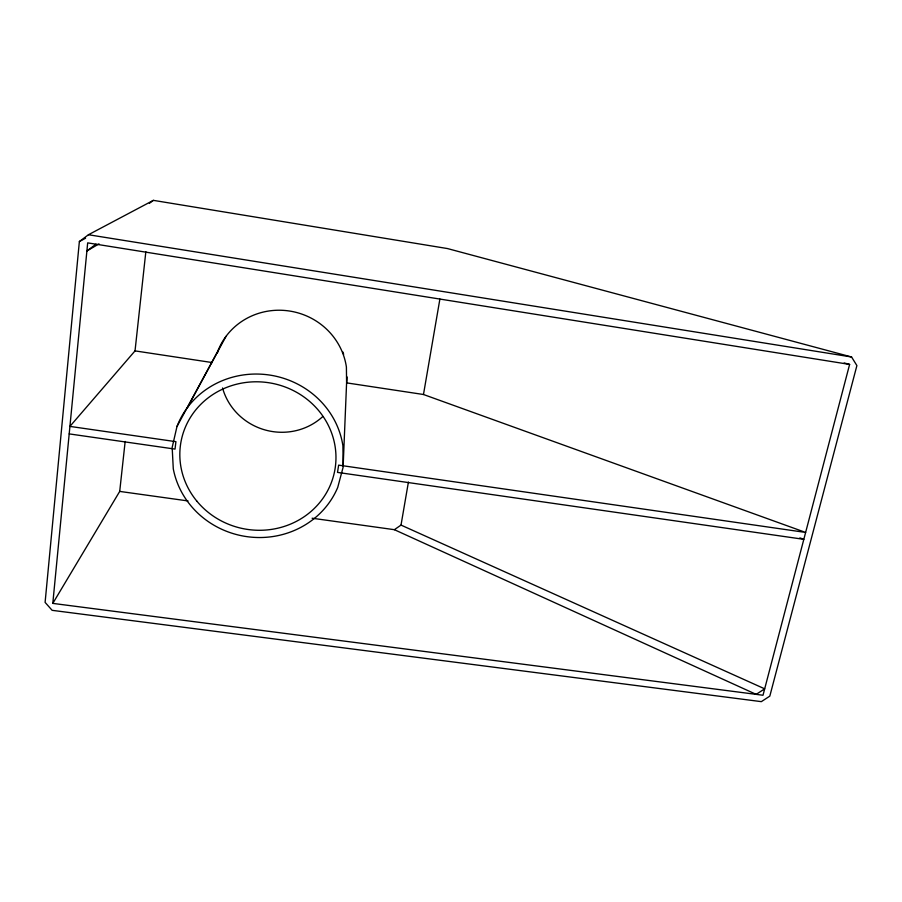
<?xml version="1.0" encoding="UTF-8"?>
<svg xmlns="http://www.w3.org/2000/svg" width="902" height="902" viewBox="0 0 902 902"><rect width="100%" height="100%" fill="white"/><g stroke="black" fill="none" stroke-linecap="round" stroke-linejoin="round"><path stroke-width="1.35" d="M343.166 465.782L346.593 382.876L346.402 367.024A66.906 64.516 16.3 0 0 287.422 310.739A66.906 64.516 16.3 0 0 217.777 351.273L176.984 426.488L172.169 447.426L173.285 468.837A86.107 81.575 10.9 0 0 249.392 536.961A86.107 81.575 10.9 0 0 337.731 487.418L343.177 467.022L342.907 445.78A86.107 81.575 10.9 0 0 266.564 374.646A86.107 81.575 10.9 0 0 176.984 426.488M79.365 241.544L45.1 602.389L52.136 610.327L761.322 701.643L769.812 696.13L856.9 365.581L851.567 356.989L447.46 248.557L153.363 200.357L88.452 234.734L79.365 241.544L85.577 238.218M52.801 603.393L87.674 242.875L849.616 364.419L763.002 695.25L52.801 603.393L119.707 491.41L125.164 441.45M69.195 433.896L175.033 449.095L175.924 441.676L69.916 426.398L135.029 350.889L145.842 251.703M312.115 518.222L394.377 529.688L401.018 525.088L408.414 482.074M799.86 537.885L803.817 539.328L337.506 472.4L338.645 465.139L805.621 532.439L423.478 394.501L439.894 299.036M187.458 407.512L226.007 336.356M149.382 203.322L153.363 200.357M95.962 244.194L86.885 250.981L99.017 243.867M119.707 491.41L188.033 500.937M135.029 350.889L212.274 362.57M346.593 382.876L423.478 394.501M88.452 234.734L851.567 356.989M844.182 362.954L849.616 364.419M401.018 525.088L764.682 688.835L756.169 694.371L394.377 529.688M217.495 352.682A66.59 64.222 16.4 0 1 218.442 350.044M342.771 351.859A66.59 64.222 16.4 0 1 343.673 354.317M347.09 376.935A66.59 64.222 16.4 0 1 346.661 382.482M322.702 416.611A60.49 58.337 16.4 0 1 222.546 387.984M196.771 501.05A78.215 74.099 10.9 0 0 330.515 484.69A78.215 74.099 10.9 0 0 246.415 382.392A78.215 74.099 10.9 0 0 196.771 501.05"/></g></svg>
